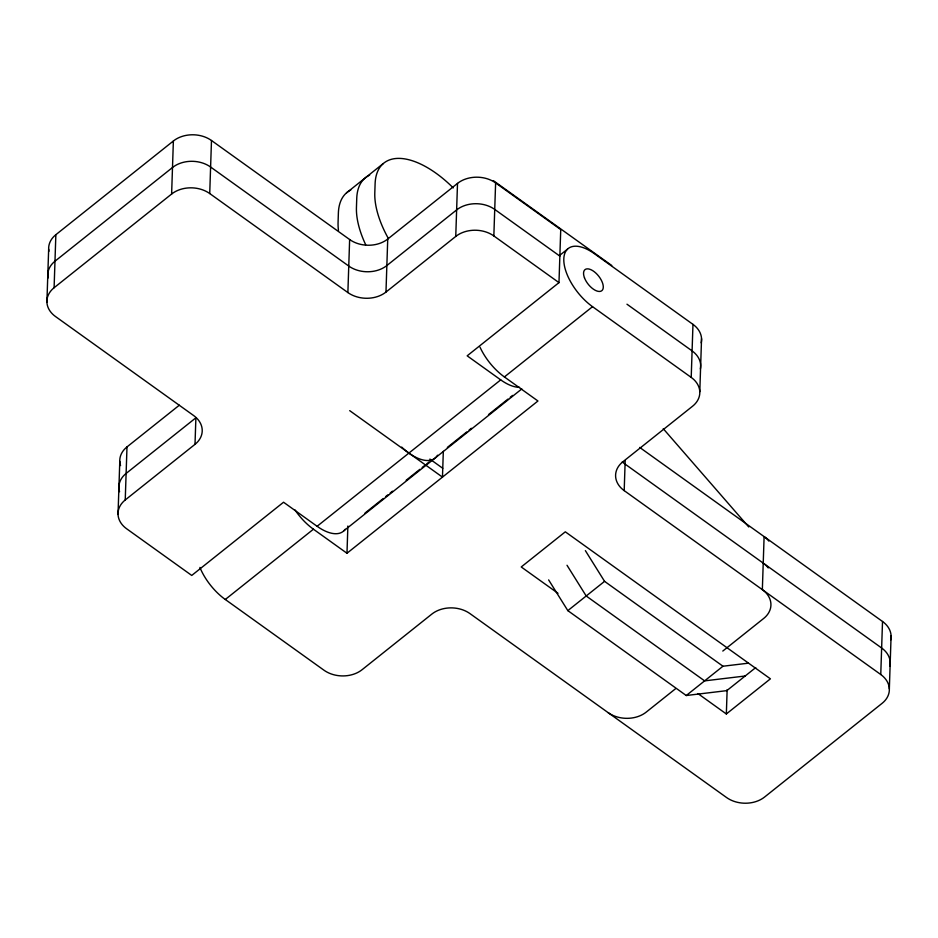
<?xml version="1.0" encoding="UTF-8"?>
<svg xmlns="http://www.w3.org/2000/svg" width="938" height="938" viewBox="0 0 938 938"><rect width="100%" height="100%" fill="white"/><g stroke="black" fill="none" stroke-linecap="round" stroke-linejoin="round"><path stroke-width="1.41" d="M46.9 302.235L48.659 249.191M345.184 529.255A40.451 19.874 51.4 0 1 317.103 526.288L283.546 502.229L191.739 575.44L126.607 528.751A26.968 20.355 1.9 0 1 125.235 499.966L195.01 444.331A26.968 20.355 1.9 0 0 193.638 415.546L55.483 316.516A26.968 20.355 1.9 0 1 54.099 287.732L55.858 234.699L173.378 140.993A26.968 20.355 1.9 0 1 211.484 140.501L349.639 239.53A26.968 20.355 1.9 0 0 387.734 239.038L457.51 183.402A26.968 20.355 1.9 0 1 495.616 182.91L560.736 229.587L558.978 282.631L467.171 355.83L500.716 379.878A40.451 19.874 51.4 0 0 519.582 387.324M118.024 514.458L119.783 461.426M125.235 499.966L126.993 446.922L179.322 405.204M54.099 287.732L171.619 194.037L173.378 140.993M195.01 444.331L195.89 417.809L126.114 473.444A26.968 20.355 1.9 0 0 119.56 491.723M558.978 282.631L493.845 235.942A26.968 20.355 1.9 0 0 455.751 236.435L385.975 292.07A26.968 20.355 1.9 0 1 347.881 292.562L209.725 193.545L211.484 140.501M347.881 292.562L349.639 239.53M294.966 509.909A40.451 19.874 51.4 0 0 313.433 529.208L346.978 553.256L347.881 526.019M385.975 292.07L387.734 239.038M443.322 451.319L442.466 477.125L349.698 410.645M455.751 236.435L457.51 183.402M493.845 235.942L495.616 182.91M199.911 567.431A40.451 19.874 51.4 0 0 225.284 599.488L323.973 670.213A26.968 20.355 1.9 0 0 362.068 669.72L431.843 614.085A26.968 20.355 1.9 0 1 469.95 613.593L726.516 797.499A26.968 20.355 1.9 0 0 764.622 797.007L882.142 703.301A26.968 20.355 1.9 0 0 880.759 674.516L624.192 490.621L625.177 460.781M691.212 377.404L692.971 324.372L594.293 253.635A40.451 19.874 51.4 0 0 563.808 258.935A40.451 19.874 51.4 0 0 592.535 306.679L691.212 377.404A26.968 20.355 1.9 0 1 692.596 406.201L622.809 461.824A26.968 20.355 1.9 0 0 624.192 490.621M699.795 391.697L701.554 338.665M697.895 693.569L726.34 713.97L727.149 689.594M880.759 674.516L882.517 621.484L639.693 447.426M889.341 688.809L891.1 635.765M346.521 192.841L383.243 163.564M559.505 255.511L567.525 249.133M225.284 599.488L313.433 529.208M317.103 526.288L500.716 379.878M480.01 347.177A40.451 19.874 51.4 0 0 504.398 376.947L592.535 306.679M364.976 513.098L383.302 498.477M385.565 496.671L387.886 494.83M390.138 493.025L392.459 491.184M406.166 480.256L419.896 469.305M422.182 467.487L424.48 465.658M426.755 463.841L429.053 462.012M447.344 447.414L466.796 431.914M469.07 430.096L471.368 428.256M488.51 414.596L507.986 399.072M510.237 397.278L512.558 395.426M343.871 530.791L521.798 388.93M346.978 553.256L537.943 400.995L504.398 376.947M548.636 579.907L567.83 610.626L604.564 581.349L722.975 666.226L748.325 663.189M675.583 688.703L646.2 712.13A26.968 20.355 1.9 0 1 608.105 712.622M722.799 651.054L763.72 618.423A26.968 20.355 1.9 0 0 762.348 589.639L764.107 536.595A26.968 20.355 1.9 0 1 768.82 541.062M567.83 610.626L686.253 695.515L722.975 666.226M755.747 667.575L726.809 690.638L686.253 695.515M726.34 713.97L770.415 678.831L565.309 531.823L521.235 566.962L557.993 593.297M745.171 676.005L704.614 680.871L586.203 595.993L567.009 565.262M493.353 180.635L611.775 265.513M559.857 256.109L494.725 209.42A26.968 20.355 1.9 0 0 456.63 209.924L386.855 265.548A26.968 20.355 1.9 0 1 348.76 266.052L210.604 167.023A26.968 20.355 1.9 0 0 172.498 167.515L54.979 261.21A26.968 20.355 1.9 0 0 48.061 277.988M626.971 304.205L692.092 350.894A26.968 20.355 1.9 0 1 700.381 368.974M429.897 459.069L442.759 468.285M663.236 428.678L748.735 526.957M585.371 550.629L604.564 581.349M437.53 455.211A40.451 19.874 51.4 0 1 401.699 447.098M365.668 244.689A80.891 39.748 51.4 0 1 356.44 207.579L356.745 198.481A80.891 39.748 51.4 0 1 369.654 175.136M338.454 230.478A80.891 39.748 51.4 0 1 338.079 222.224L338.372 213.125A80.891 39.748 51.4 0 1 350.765 190.027M388.379 238.533A80.891 39.748 51.4 0 1 374.801 192.935L375.106 183.836A80.891 39.748 51.4 0 1 453.253 187.905M120.556 465.588A26.968 20.355 1.9 0 1 126.993 446.922M48.905 251.29A26.968 20.355 1.9 0 1 55.858 234.699M171.619 194.037A26.968 20.355 1.9 0 1 209.725 193.545M622.328 461.824A26.968 20.355 1.9 0 0 625.071 464.099L881.638 647.994A26.968 20.355 1.9 0 1 889.928 666.086M763.227 563.117A26.968 20.355 1.9 0 1 768.222 567.936M692.971 324.372A26.968 20.355 1.9 0 1 701.178 342.839M882.517 621.484A26.968 20.355 1.9 0 1 890.725 639.951M584.48 277.836A13.484 6.625 51.4 0 0 601.516 290.909A13.484 6.625 51.4 0 0 594.258 271.727A13.484 6.625 51.4 0 0 584.48 277.836"/></g></svg>
